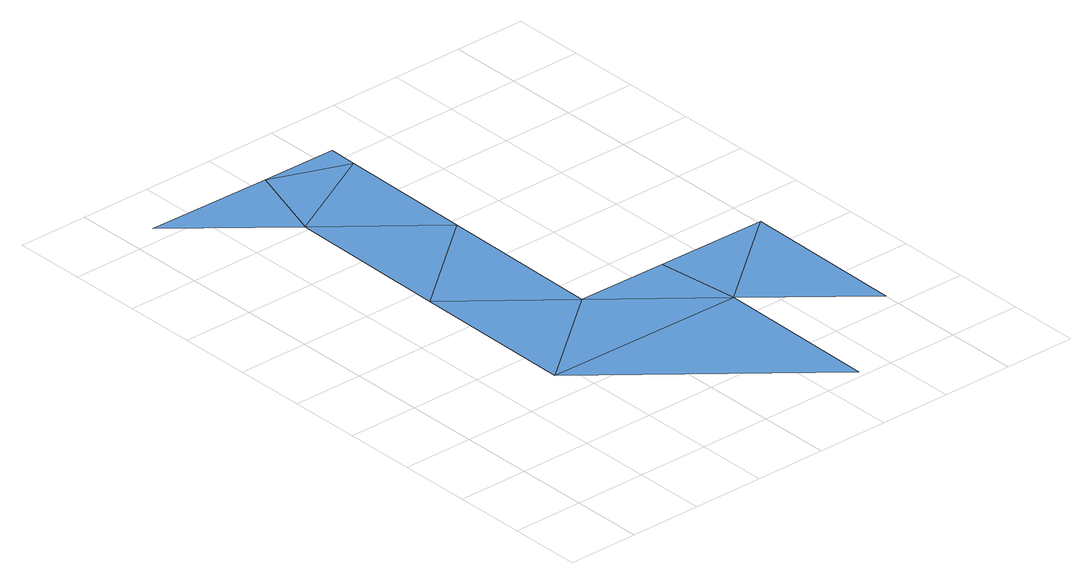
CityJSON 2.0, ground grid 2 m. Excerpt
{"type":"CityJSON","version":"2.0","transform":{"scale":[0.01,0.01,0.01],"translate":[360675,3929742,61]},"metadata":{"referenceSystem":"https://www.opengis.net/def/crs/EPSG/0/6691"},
"CityObjects":{
"waterbody1":{"type":"WaterBody","attributes":{"name":"9","class":"1140","function":"1","WaterBodyRiverFloodingRiskAttribute.description":"5","WaterBodyRiverFloodingRiskAttribute.rankOrg":"1","WaterBodyRiverFloodingRiskAttribute.adminType":"2","WaterBodyRiverFloodingRiskAttribute.scale":"L1"},"geometry":[{"type":"MultiSurface","lod":"1","boundaries":[[[0,1,2]],[[3,4,5]],[[2,6,3]],[[0,7,1]],[[2,1,6]],[[0,8,7]],[[9,3,6]],[[4,3,9]],[[1,7,10]],[[4,9,11]],[[12,13,7]],[[10,7,13]]]}]}
},
"vertices":[
[355,491,56],[642,717,56],[362,953,56],[370,1415,56],[444,1645,56],[90,1651,56],[649,1180,56],[922,482,56],[915,20,56],[655,1562,56],[896,713,56],[657,1642,56],[1202,246,56],[1209,709,56]
]}
